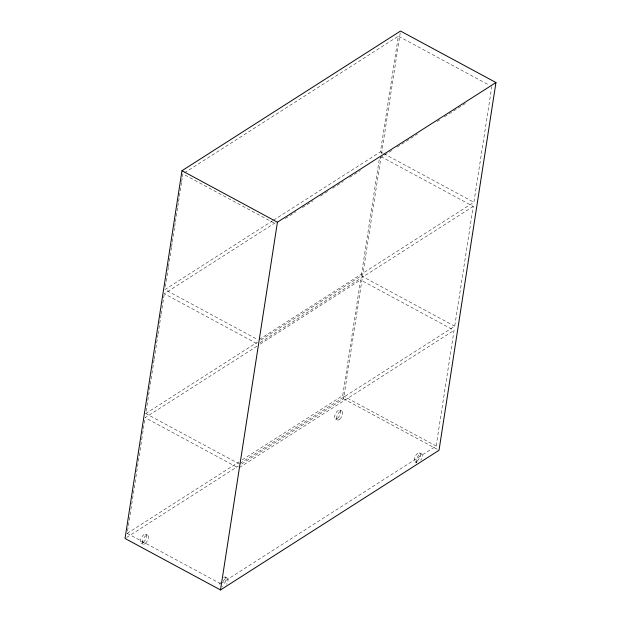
<?xml version="1.0" encoding="UTF-8"?>
<svg xmlns="http://www.w3.org/2000/svg" width="621" height="621" viewBox="0 0 621 621"><rect width="100%" height="100%" fill="white"/><g stroke="black" fill="none" stroke-linecap="round" stroke-linejoin="round"><path stroke-width="0.47" stroke-dasharray="3.1 2.33" d="M220.672 583.779L127.204 533.369L142.457 434.886M142.605 433.924L144.825 419.586M239.217 463.941L145.756 413.539L150.95 379.99M151.097 379.027L154.07 359.854M154.218 358.899L157.928 334.929M158.076 333.974L161.041 314.8M161.188 313.838L164.161 294.665M165.396 286.708L168.353 267.581M168.501 266.626L171.458 247.507M171.606 246.553L172.203 242.726M172.351 241.771L174.571 227.426M174.718 226.471L175.308 222.644M175.456 221.689L177.676 207.344M177.823 206.389L178.421 202.562M178.569 201.608L181.526 182.481M181.674 181.526L182.264 177.707M182.419 176.744L182.861 173.88L275.476 223.824M242.291 459.812L342.691 395.647L360.599 279.947L454.06 330.349L436.152 446.049L221.487 583.251M260.843 339.982L361.243 275.809L379.346 158.86M273.504 220.191L380.432 151.85L398.34 36.15L489.255 85.186M241.647 463.949L343.568 398.806L380.929 157.462M381.519 153.635L400.203 32.967M240.04 463.421L454.704 326.219L473.256 206.389L381.488 156.896M259.229 339.462L473.893 202.252L491.801 86.56M184.491 172.832L398.34 36.15M272.689 220.711L164.945 289.58L257.56 339.524M275.313 222.76L164.309 293.71L257.769 344.112M285.303 218.545L295.914 211.761M302.443 207.593L313.054 200.808M320.397 196.112L328.563 190.895M332.639 188.287L343.25 181.503M349.778 177.334L360.39 170.55M379.982 158.029L393.039 149.684M397.122 147.076L417.529 134.027M437.114 121.514L440.382 119.426M444.465 116.818L467.318 102.209M145.756 413.539L257.583 342.07M260.222 342.551L473.256 206.389M256.939 346.2L145.12 417.669L238.58 468.079M260.207 344.112L360.599 279.947M127.204 533.369L239.031 461.9M126.684 537.429L238.386 466.037M239.395 467.559L454.06 330.349M380.432 151.85L382.978 153.224M383.832 153.682L473.893 202.252M361.243 275.809L454.704 326.219M342.691 395.647L436.152 446.049M343.568 398.806L438.17 449.821M339.796 409.969L341.783 411.048M419.338 452.872L421.325 453.943M335.519 419.043L337.506 420.114M415.061 461.939L417.048 463.01M145.562 534.122L147.55 535.193M225.105 577.018L227.092 578.089M141.278 543.189L143.272 544.26M223.335 580.945A5.046 2.243 -61.7 0 1 227.596 578.376A5.046 2.243 -61.7 0 1 226.564 584.299M222.302 586.868A5.046 2.243 -61.7 0 1 221.976 586.294M223.692 577.367A5.046 2.243 -61.7 0 1 226.044 579.207A5.046 2.243 -61.7 0 1 223.04 585.129M219.865 584.392A5.046 2.243 -61.7 0 1 220.238 582.226M416.544 462.723A5.046 2.243 -61.7 0 1 417.576 456.8A5.046 2.243 -61.7 0 1 421.838 454.23A5.046 2.243 -61.7 0 1 420.805 460.153M143.498 542.234A5.046 2.243 -61.7 0 0 146.067 534.409A5.046 2.243 -61.7 0 0 140.695 539.323A5.046 2.243 -61.7 0 0 143.498 542.234M145.485 543.305A5.046 2.243 -61.7 0 0 148.054 535.481A5.046 2.243 -61.7 0 0 142.683 540.394A5.046 2.243 -61.7 0 0 145.485 543.305M417.273 460.984A5.046 2.243 -61.7 0 0 419.85 453.159A5.046 2.243 -61.7 0 0 414.479 458.073A5.046 2.243 -61.7 0 0 417.273 460.984M337.731 418.08A5.046 2.243 -61.7 0 0 340.308 410.264A5.046 2.243 -61.7 0 0 334.936 415.177A5.046 2.243 -61.7 0 0 337.731 418.08M339.726 419.152A5.046 2.243 -61.7 0 0 342.295 411.335A5.046 2.243 -61.7 0 0 336.924 416.249A5.046 2.243 -61.7 0 0 339.726 419.152"/><path stroke-width="0.93" d="M181.984 170.713L125.046 538.469L220.502 589.95L439.016 450.287L495.954 82.531L400.498 31.05L181.984 170.713L277.432 222.194L495.954 82.531M220.502 589.95L277.432 222.194"/></g></svg>
